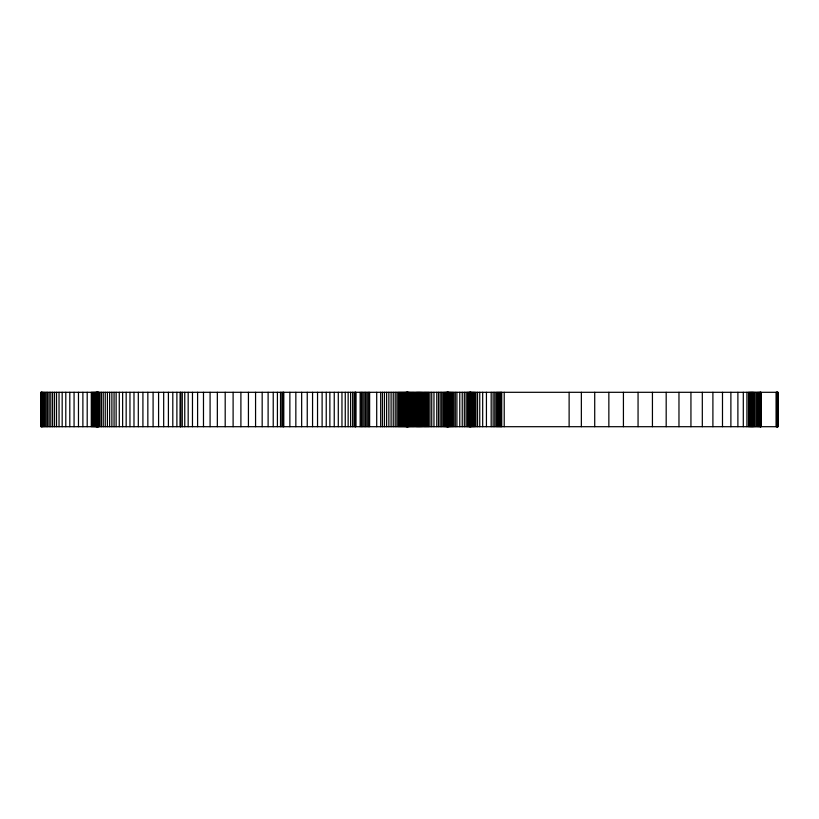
<?xml version="1.0" encoding="UTF-8"?>
<svg xmlns="http://www.w3.org/2000/svg" width="819" height="819" viewBox="0 0 819 819"><rect width="100%" height="100%" fill="white"/><g stroke="black" fill="none" stroke-linecap="round" stroke-linejoin="round"><path stroke-width="1.23" d="M40.95 392.301L778.05 392.301L778.019 426.699L40.95 426.699L41.022 392.301M777.917 426.699L777.845 392.301L777.774 426.699M777.579 392.301L777.579 426.699M777.344 392.301L777.344 426.699M777.077 392.301L777.077 426.699M776.791 392.301L776.791 426.699M776.494 392.301L776.494 426.699M776.197 392.301L776.197 426.699M760.749 392.301L760.616 426.699M760.544 392.301L760.544 426.699M760.227 392.301L760.227 426.699M759.674 392.301L759.674 426.699M758.978 392.301L758.978 426.699M758.097 392.301L758.097 426.699M757.043 392.301L757.043 426.699M755.794 392.301L755.794 426.699M754.36 392.301L754.36 426.699M753.603 392.301L753.603 426.699M752.948 392.301L752.948 426.699M752.364 392.301L752.364 426.699M751.832 392.301L751.832 426.699M751.289 392.301L751.289 426.699M750.726 392.301L750.726 426.699M750.102 392.301L750.102 426.699M749.395 392.301L749.395 426.699M748.546 392.301L748.546 426.699M746.928 392.301L746.928 426.699M743.304 392.301L743.304 426.699M737.888 392.301L737.888 426.699M730.886 392.301L730.886 426.699M722.491 392.301L722.491 426.699M712.899 392.301L712.899 426.699M702.313 392.301L702.313 426.699M690.939 392.301L690.939 426.699M678.971 392.301L678.971 426.699M666.185 392.301L666.185 426.699M652.436 392.301L652.436 426.699M638.062 392.301L638.062 426.699M623.423 392.301L623.423 426.699M608.855 392.301L608.855 426.699M594.717 392.301L594.717 426.699M581.357 392.301L581.357 426.699M569.123 392.301L569.123 426.699M504.217 392.301L504.217 426.699M501.73 392.301L501.73 426.699M501.064 392.301L501.064 426.699M500.337 392.301L500.337 426.699M499.518 392.301L499.518 426.699M498.587 392.301L498.587 426.699M497.502 392.301L497.502 426.699M496.253 392.301L496.253 426.699M494.799 392.301L494.799 426.699M493.12 392.301L493.12 426.699M491.175 392.301L491.175 426.699M486.435 392.301L486.435 426.699M482.678 392.301L482.678 426.699M479.75 392.301L479.75 426.699M477.538 392.301L477.538 426.699M475.89 392.301L475.89 426.699M474.662 392.301L474.662 426.699M473.72 392.301L473.72 426.699M472.932 392.301L472.932 426.699M472.143 392.301L472.143 426.699M471.488 392.301L471.488 426.699M470.966 392.301L470.966 426.699M470.567 392.301L470.567 426.699M470.27 392.301L470.27 426.699M470.065 392.301L470.065 426.699M469.932 392.301L469.86 426.699M469.83 392.301L469.676 426.699M469.246 392.301L469.246 426.699M468.509 392.301L468.509 426.699M467.454 392.301L467.454 426.699M466.062 392.301L466.062 426.699M464.322 392.301L464.322 426.699M462.233 392.301L462.233 426.699M459.766 392.301L459.766 426.699M456.91 392.301L456.91 426.699M455.282 392.301L455.282 426.699M453.849 392.301L453.849 426.699M452.59 392.301L452.59 426.699M451.504 392.301L451.504 426.699M450.573 392.301L450.573 426.699M449.795 392.301L449.795 426.699M449.16 392.301L449.16 426.699M448.648 392.301L448.648 426.699M448.259 392.301L448.259 426.699M448.147 392.301L448.024 426.699M447.88 392.301L447.88 426.699M447.737 392.301L447.737 426.699M447.583 392.301L447.583 426.699M447.44 392.301L447.44 426.699M447.297 392.301L447.154 426.699M447.031 392.301L447.031 426.699M446.754 392.301L446.754 426.699M446.201 392.301L446.201 426.699M445.382 392.301L445.382 426.699M444.348 392.301L444.348 426.699M443.11 392.301L443.11 426.699M441.697 392.301L441.697 426.699M440.161 392.301L440.161 426.699M438.503 392.301L438.503 426.699M436.773 392.301L436.773 426.699M433.968 392.301L433.968 426.699M431.736 392.301L431.736 426.699M429.955 392.301L429.955 426.699M428.532 392.301L428.532 426.699M427.364 392.301L427.364 426.699M426.341 392.301L426.341 426.699M425.378 392.301L425.378 426.699M424.344 392.301L424.344 426.699M423.167 392.301L423.167 426.699M422.092 392.301L422.092 426.699M421.181 392.301L421.181 426.699M420.372 392.301L420.372 426.699M419.645 392.301L419.645 426.699M418.97 392.301L418.97 426.699M418.294 392.301L418.294 426.699M417.598 392.301L417.598 426.699M416.84 392.301L416.84 426.699M415.98 392.301L415.98 426.699M414.803 392.301L414.803 426.699M413.605 392.301L413.605 426.699M412.438 392.301L412.438 426.699M411.333 392.301L411.333 426.699M410.319 392.301L410.319 426.699M409.439 392.301L409.439 426.699M408.722 392.301L408.722 426.699M408.21 392.301L408.21 426.699M407.934 392.301L407.934 426.699M407.872 426.699L407.77 392.301L407.647 426.699M407.504 392.301L407.504 426.699M407.34 392.301L407.34 426.699M407.166 392.301L407.166 426.699M406.971 392.301L406.971 426.699M406.777 392.301L406.777 426.699M406.582 392.301L406.582 426.699M406.009 392.301L406.009 426.699M405.292 392.301L405.292 426.699M404.463 392.301L404.463 426.699M403.542 392.301L403.542 426.699M402.549 392.301L402.549 426.699M401.505 392.301L401.505 426.699M400.43 392.301L400.43 426.699M399.355 392.301L399.355 426.699M398.29 392.301L398.29 426.699M396.918 392.301L396.918 426.699M395.198 392.301L395.198 426.699M393.233 392.301L393.233 426.699M391.093 392.301L391.093 426.699M388.861 392.301L388.861 426.699M386.619 392.301L386.619 426.699M384.449 392.301L384.449 426.699M382.442 392.301L382.442 426.699M380.671 392.301L380.671 426.699M376.709 392.301L376.709 426.699M369.625 392.301L369.625 426.699M368.345 392.301L368.345 426.699M366.994 392.301L366.994 426.699M365.591 392.301L365.591 426.699M364.168 392.301L364.168 426.699M362.766 392.301L362.766 426.699M361.414 392.301L361.414 426.699M360.155 392.301L360.155 426.699M355.825 392.301L355.784 426.699M355.61 392.301L355.6 426.699M355.323 392.301L355.323 426.699M354.217 392.301L354.217 426.699M352.651 392.301L352.651 426.699M350.614 392.301L350.614 426.699M348.147 392.301L348.147 426.699M345.26 392.301L345.26 426.699M341.963 392.301L341.963 426.699M338.288 392.301L338.288 426.699M334.244 392.301L334.244 426.699M329.862 392.301L329.862 426.699M326.238 392.301L326.238 426.699M322.113 392.301L322.113 426.699M317.537 392.301L317.537 426.699M312.561 392.301L312.561 426.699M307.248 392.301L307.248 426.699M301.658 392.301L301.658 426.699M295.843 392.301L295.843 426.699M289.865 392.301L289.865 426.699M283.773 392.301L283.773 426.699M283.415 392.301L283.394 426.699M282.903 392.301L282.985 426.699M281.951 392.301L281.951 426.699M280.518 392.301L280.518 426.699M277.416 392.301L277.416 426.699M273.229 392.301L273.229 426.699M268.11 392.301L268.11 426.699M262.172 392.301L262.172 426.699M255.569 392.301L255.569 426.699M248.433 392.301L248.433 426.699M240.899 392.301L240.899 426.699M233.108 392.301L233.108 426.699M225.194 392.301L225.194 426.699M217.342 392.301L217.342 426.699M210.084 392.301L210.084 426.699M203.481 392.301L203.481 426.699M197.594 392.301L197.594 426.699M192.475 392.301L192.475 426.699M188.175 392.301L188.175 426.699M184.756 392.301L184.756 426.699M182.279 392.301L182.279 426.699M180.794 392.301L180.794 426.699M176.884 392.301L176.884 426.699M172.799 392.301L172.799 426.699M168.407 392.301L168.407 426.699M163.677 392.301L163.677 426.699M158.579 392.301L158.579 426.699M153.092 392.301L153.092 426.699M147.84 392.301L147.84 426.699M142.915 392.301L142.915 426.699M138.309 392.301L138.309 426.699M133.988 392.301L133.988 426.699M129.955 392.301L129.955 426.699M126.167 392.301L126.167 426.699M122.625 392.301L122.625 426.699M119.277 392.301L119.277 426.699M116.134 392.301L116.134 426.699M114.066 392.301L114.066 426.699M111.886 392.301L111.886 426.699M109.644 392.301L109.644 426.699M107.412 392.301L107.412 426.699M105.252 392.301L105.252 426.699M103.245 392.301L103.245 426.699M101.443 392.301L101.443 426.699M99.918 392.301L99.918 426.699M98.741 392.301L98.741 426.699M98.454 392.301L98.454 426.699M98.167 392.301L98.167 426.699M97.901 392.301L97.901 426.699M97.656 392.301L97.656 426.699M97.43 392.301L97.43 426.699M97.236 392.301L97.236 426.699M97.082 392.301L97.082 426.699M96.97 392.301L96.908 426.699M96.775 392.301L96.775 426.699M96.488 392.301L96.488 426.699M96.058 392.301L96.058 426.699M95.495 392.301L95.495 426.699M94.82 392.301L94.82 426.699M94.042 392.301L94.042 426.699M93.182 392.301L93.182 426.699M92.271 392.301L92.271 426.699M91.298 392.301L91.298 426.699M87.203 392.301L87.203 426.699M82.883 392.301L82.883 426.699M78.47 392.301L78.47 426.699M74.068 392.301L74.068 426.699M69.799 392.301L69.799 426.699M65.796 392.301L65.796 426.699M62.172 392.301L62.172 426.699M59.04 392.301L59.04 426.699M56.531 392.301L56.531 426.699M54.494 392.301L54.494 426.699M52.59 392.301L52.59 426.699M50.809 392.301L50.809 426.699M49.16 392.301L49.16 426.699M47.635 392.301L47.635 426.699M46.233 392.301L46.233 426.699M44.953 392.301L44.953 426.699M43.806 392.301L43.806 426.699M42.772 392.301L42.772 426.699M42.26 392.301L42.26 426.699M41.83 392.301L41.83 426.699M41.472 392.301L41.472 426.699M41.196 392.301L41.145 426.699M760.953 426.699L760.964 392.301L760.882 426.699M180.364 426.699L180.364 392.301L180.262 426.699"/></g></svg>
